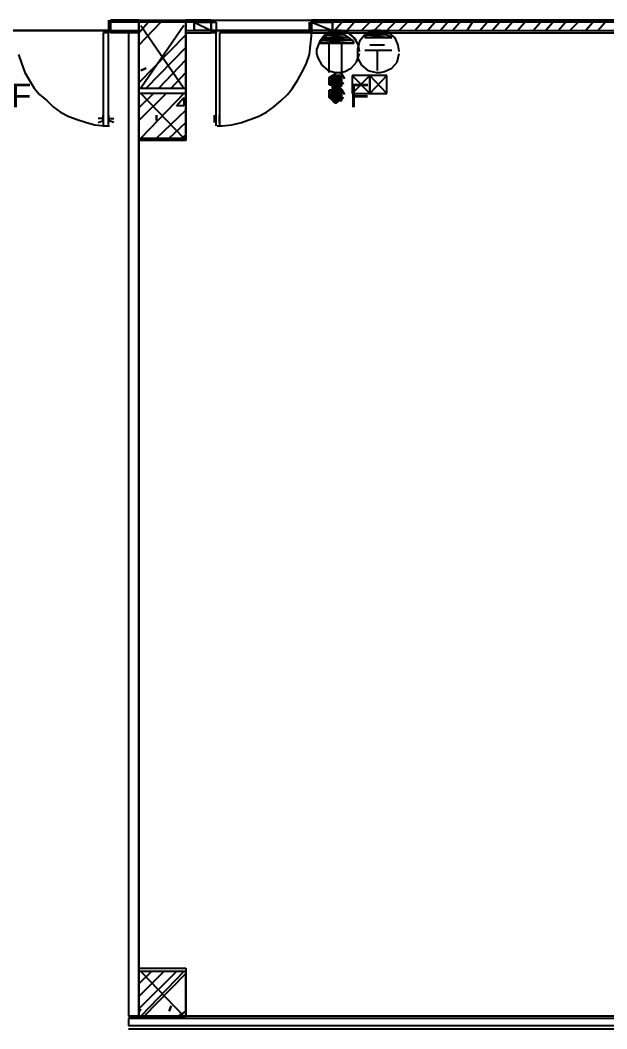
# Model space of a CAD drawing. Header units: millimetres. Extents: x 5 to 415, y 48 to 251.
# Drawn here: x 352.45 to 362.35, y 86.45 to 103.47 of the extents above; entities that cross this region are included whole.
import ezdxf

# ---------------------------------------------------------------- set-up
doc = ezdxf.new("R2010")
doc.units = ezdxf.units.MM
for name, color, linetype in [('H', 7, 'Continuous'), ('P', 7, 'Continuous'), ('T', 7, 'Continuous')]:
    doc.layers.add(name, color=color, linetype=linetype)

msp = doc.modelspace()

# ---------------------------------------------------------------- hatches: boundary and pattern name
at = {"layer": 'H', "linetype": 'Continuous'}
for points in [[(357.54, 103.135), (357.593, 103.17), (358.017, 103.17), (358.052, 103.135), (357.54, 103.135)], [(357.593, 103.17), (357.628, 103.205), (357.928, 103.205), (358.017, 103.17), (357.593, 103.17)], [(357.628, 103.205), (357.681, 103.258), (357.893, 103.258), (357.928, 103.205), (357.628, 103.205)], [(358.263, 103.17), (358.316, 103.205), (358.652, 103.205), (358.74, 103.17), (358.263, 103.17)], [(358.316, 103.205), (358.352, 103.258), (358.599, 103.258), (358.652, 103.205), (358.316, 103.205)], [(357.505, 103.082), (357.54, 103.135), (358.052, 103.135), (358.105, 103.082), (357.505, 103.082)], [(357.681, 102.482), (357.717, 102.535), (357.893, 102.535), (357.893, 102.482), (357.681, 102.482)], [(357.681, 102.447), (357.681, 102.482), (357.893, 102.482), (357.893, 102.447), (357.681, 102.447)], [(357.681, 102.411), (357.681, 102.447), (357.893, 102.447), (357.893, 102.411), (357.681, 102.411)], [(357.681, 102.358), (357.681, 102.411), (357.893, 102.411), (357.893, 102.358), (357.681, 102.358)], [(357.717, 102.323), (357.717, 102.358), (357.893, 102.358), (357.84, 102.323), (357.717, 102.323)], [(357.717, 102.27), (357.717, 102.323), (357.84, 102.323), (357.84, 102.27), (357.717, 102.27)], [(357.681, 102.235), (357.681, 102.27), (357.893, 102.27), (357.893, 102.235), (357.681, 102.235)], [(357.681, 102.2), (357.681, 102.235), (357.893, 102.235), (357.893, 102.2), (357.681, 102.2)], [(357.681, 102.147), (357.681, 102.2), (357.893, 102.2), (357.893, 102.147), (357.681, 102.147)], [(357.717, 102.112), (357.681, 102.147), (357.893, 102.147), (357.893, 102.112), (357.717, 102.112)], [(357.752, 102.076), (357.717, 102.112), (357.84, 102.112), (357.805, 102.076), (357.752, 102.076)]]:
    msp.add_hatch(color=256, dxfattribs=at).paths.add_polyline_path(points)

# ---------------------------------------------------------------- linework, layer by layer
at = {"layer": 'P'}
for points in [[(353.942, 103.47), (353.942, 103.258)], [(354.453, 103.47), (353.977, 103.47)], [(353.977, 103.258), (353.977, 103.47)], [(353.977, 103.47), (353.977, 103.258)], [(354.453, 103.434), (353.977, 103.434)], [(353.977, 103.293), (353.977, 103.434)], [(353.977, 103.434), (353.977, 103.293)], [(353.977, 103.434), (353.977, 103.293)], [(353.977, 103.293), (353.977, 103.434)], [(353.977, 103.434), (353.977, 103.293)], [(353.977, 103.293), (353.977, 103.434)], [(353.977, 103.293), (353.977, 103.434)], [(354.453, 103.47), (355.247, 103.47)], [(354.453, 103.258), (354.612, 103.434)], [(354.453, 103.046), (354.824, 103.434)], [(355.247, 103.434), (354.453, 103.434)], [(354.453, 103.434), (354.453, 102.323)], [(354.453, 103.293), (354.453, 103.434)], [(354.489, 103.382), (355.212, 102.323)], [(355.212, 103.382), (354.489, 102.323)], [(355.036, 103.434), (354.965, 103.434)], [(355.671, 103.47), (355.247, 103.47)], [(355.247, 102.323), (355.247, 103.434)], [(355.247, 103.434), (355.247, 103.293)], [(355.388, 103.434), (355.247, 103.434)], [(355.388, 103.293), (355.388, 103.434)], [(355.388, 103.434), (355.671, 103.434)], [(355.388, 103.434), (355.671, 103.434)], [(355.388, 103.293), (355.388, 103.434)], [(355.388, 103.434), (355.671, 103.293)], [(355.671, 103.434), (355.388, 103.434)], [(355.388, 103.434), (355.388, 103.293)], [(355.388, 103.293), (355.388, 103.434)], [(355.388, 103.434), (355.671, 103.434)], [(355.671, 103.47), (357.364, 103.47)], [(355.671, 103.47), (355.671, 103.258)], [(355.671, 103.434), (355.671, 103.293)], [(355.671, 103.293), (355.671, 103.434)], [(355.671, 103.258), (355.671, 103.434)], [(355.671, 103.434), (355.759, 103.434)], [(355.671, 103.293), (355.671, 103.434)], [(355.759, 103.434), (355.759, 103.258)], [(357.329, 103.258), (357.329, 103.434)], [(363.714, 103.47), (357.364, 103.47)], [(357.364, 103.258), (357.364, 103.47)], [(357.364, 103.434), (357.717, 103.434)], [(357.364, 103.434), (357.717, 103.434)], [(357.364, 103.293), (357.364, 103.434)], [(357.364, 103.434), (357.717, 103.293)], [(357.717, 103.434), (357.364, 103.434)], [(357.364, 103.434), (357.364, 103.293)], [(357.364, 103.434), (357.364, 103.258)], [(357.364, 103.434), (357.364, 103.293)], [(357.364, 103.434), (357.717, 103.434)], [(357.717, 103.434), (357.717, 103.293)], [(366.518, 103.434), (357.717, 103.434)], [(357.717, 103.434), (357.717, 103.293)], [(357.717, 103.293), (357.717, 103.434)], [(357.717, 103.434), (357.717, 103.293)], [(357.752, 103.293), (357.875, 103.434)], [(357.964, 103.293), (358.087, 103.434)], [(358.211, 103.293), (358.352, 103.434)], [(358.422, 103.293), (358.563, 103.434)], [(358.634, 103.293), (358.775, 103.434)], [(358.846, 103.293), (358.987, 103.434)], [(359.11, 103.293), (359.234, 103.434)], [(359.322, 103.293), (359.445, 103.434)], [(359.533, 103.293), (359.657, 103.434)], [(359.745, 103.293), (359.869, 103.434)], [(359.992, 103.293), (360.08, 103.434)], [(360.204, 103.293), (360.327, 103.434)], [(360.415, 103.293), (360.539, 103.434)], [(360.627, 103.293), (360.751, 103.434)], [(360.839, 103.293), (360.962, 103.434)], [(361.103, 103.293), (361.227, 103.434)], [(361.315, 103.293), (361.438, 103.434)], [(361.527, 103.293), (361.65, 103.434)], [(361.721, 103.293), (361.862, 103.434)], [(361.985, 103.293), (362.109, 103.434)], [(362.197, 103.293), (362.32, 103.434)], [(353.977, 103.293), (352.284, 103.293)], [(352.284, 103.293), (353.977, 103.293)], [(353.942, 103.258), (353.854, 103.258)], [(353.854, 103.258), (353.854, 101.688)], [(353.854, 103.258), (353.854, 101.688)], [(353.942, 103.258), (353.854, 103.258)], [(353.942, 101.688), (353.942, 103.258)], [(353.942, 101.688), (353.942, 103.258)], [(353.977, 103.293), (354.453, 103.293)], [(354.453, 103.258), (353.977, 103.258)], [(354.277, 103.258), (354.277, 86.66)], [(354.277, 103.258), (354.277, 86.66)], [(354.453, 86.66), (354.453, 103.293)], [(354.453, 103.258), (354.453, 86.66)], [(354.453, 102.411), (355.247, 103.223)], [(355.247, 103.293), (355.388, 103.293)], [(355.247, 103.258), (355.247, 101.441)], [(355.247, 103.258), (355.671, 103.258)], [(355.671, 103.293), (355.388, 103.293)], [(355.671, 103.293), (355.388, 103.293)], [(355.388, 103.293), (355.671, 103.293)], [(355.671, 103.293), (355.388, 103.293)], [(357.364, 103.293), (355.671, 103.293)], [(355.671, 103.293), (357.364, 103.293)], [(355.759, 103.258), (355.671, 103.258)], [(355.759, 103.258), (355.671, 103.258)], [(355.759, 101.688), (355.759, 103.258)], [(355.759, 101.688), (355.759, 103.258)], [(357.364, 103.258), (355.812, 103.258)], [(355.812, 103.258), (355.812, 101.688)], [(355.812, 103.258), (355.812, 101.688)], [(357.346, 103.046), (357.364, 103.205)], [(357.717, 103.293), (357.364, 103.293)], [(357.717, 103.293), (357.364, 103.293)], [(357.364, 103.293), (357.717, 103.293)], [(357.717, 103.293), (357.364, 103.293)], [(357.364, 103.205), (357.364, 103.276)], [(357.364, 103.258), (363.714, 103.258)], [(357.593, 103.223), (357.505, 103.117)], [(357.593, 103.223), (357.505, 103.117)], [(357.611, 103.24), (357.54, 103.17)], [(357.54, 103.135), (357.576, 103.17)], [(357.576, 103.17), (357.628, 103.223)], [(357.999, 103.17), (357.576, 103.17)], [(357.999, 103.17), (357.576, 103.17)], [(357.576, 103.17), (358.052, 103.135)], [(357.576, 103.17), (358.052, 103.135)], [(357.699, 103.293), (357.593, 103.223)], [(357.699, 103.293), (357.593, 103.223)], [(357.681, 103.276), (357.611, 103.24)], [(357.628, 103.223), (357.664, 103.258)], [(357.928, 103.223), (357.628, 103.223)], [(357.928, 103.223), (357.628, 103.223)], [(357.628, 103.223), (357.999, 103.17)], [(357.628, 103.223), (357.999, 103.17)], [(357.875, 103.258), (357.664, 103.258)], [(357.664, 103.258), (357.752, 103.258)], [(357.875, 103.258), (357.664, 103.258)], [(357.664, 103.258), (357.928, 103.223)], [(357.664, 103.258), (357.928, 103.223)], [(357.77, 103.293), (357.681, 103.276)], [(357.77, 103.293), (357.699, 103.293)], [(357.77, 103.293), (357.699, 103.293)], [(357.717, 103.293), (366.518, 103.293)], [(357.752, 103.258), (357.875, 103.258)], [(357.858, 103.293), (357.77, 103.293)], [(357.858, 103.293), (357.77, 103.293)], [(357.858, 103.293), (357.77, 103.293)], [(357.787, 103.258), (357.875, 103.258)], [(357.875, 103.258), (357.787, 103.258)], [(357.981, 103.258), (357.858, 103.293)], [(357.981, 103.258), (357.858, 103.293)], [(357.946, 103.276), (357.858, 103.293)], [(357.928, 103.223), (357.875, 103.258)], [(357.999, 103.17), (357.928, 103.223)], [(358.017, 103.24), (357.946, 103.276)], [(358.087, 103.17), (357.981, 103.258)], [(358.087, 103.17), (357.981, 103.258)], [(358.052, 103.135), (357.999, 103.17)], [(358.122, 103.135), (358.017, 103.24)], [(358.158, 103.046), (358.087, 103.17)], [(358.158, 103.046), (358.087, 103.17)], [(358.263, 103.223), (358.175, 103.117)], [(358.387, 103.293), (358.263, 103.223)], [(358.263, 103.17), (358.299, 103.223)], [(358.722, 103.17), (358.263, 103.17)], [(358.722, 103.17), (358.263, 103.17)], [(358.299, 103.223), (358.352, 103.258)], [(358.634, 103.223), (358.299, 103.223)], [(358.634, 103.223), (358.299, 103.223)], [(358.299, 103.223), (358.722, 103.17)], [(358.299, 103.223), (358.722, 103.17)], [(358.599, 103.258), (358.352, 103.258)], [(358.352, 103.258), (358.422, 103.258)], [(358.599, 103.258), (358.352, 103.258)], [(358.352, 103.258), (358.634, 103.223)], [(358.352, 103.258), (358.634, 103.223)], [(358.458, 103.293), (358.387, 103.293)], [(358.563, 103.258), (358.422, 103.258)], [(358.422, 103.258), (358.475, 103.258)], [(358.563, 103.258), (358.422, 103.258)], [(358.422, 103.258), (358.599, 103.258)], [(358.422, 103.258), (358.599, 103.258)], [(358.528, 103.293), (358.458, 103.293)], [(358.475, 103.258), (358.563, 103.258)], [(358.669, 103.258), (358.528, 103.293)], [(358.599, 103.258), (358.563, 103.258)], [(358.634, 103.223), (358.599, 103.258)], [(358.722, 103.17), (358.634, 103.223)], [(358.775, 103.17), (358.669, 103.258)], [(358.828, 103.046), (358.775, 103.17)], [(354.577, 102.323), (355.247, 103.011)], [(357.329, 102.888), (357.346, 103.046)], [(357.505, 103.117), (357.452, 102.976)], [(357.505, 103.117), (357.452, 102.976)], [(357.505, 103.082), (357.54, 103.135)], [(358.087, 103.082), (357.505, 103.082)], [(357.505, 103.082), (358.087, 103.082)], [(358.052, 103.135), (357.54, 103.135)], [(358.052, 103.135), (357.54, 103.135)], [(357.54, 103.135), (358.087, 103.082)], [(357.54, 103.135), (358.087, 103.082)], [(357.664, 102.588), (357.664, 103.082)], [(357.875, 102.588), (357.875, 103.082)], [(358.087, 103.082), (358.052, 103.135)], [(358.175, 103.117), (358.14, 102.976)], [(358.175, 102.941), (358.158, 103.046)], [(358.175, 102.941), (358.158, 103.046)], [(358.599, 103.046), (358.352, 103.046)], [(358.846, 102.941), (358.828, 103.046)], [(352.425, 102.888), (352.478, 102.729)], [(357.276, 102.729), (357.329, 102.888)], [(357.452, 102.976), (357.452, 102.905)], [(357.452, 102.976), (357.452, 102.905)], [(357.452, 102.905), (357.47, 102.835)], [(357.452, 102.905), (357.47, 102.835)], [(357.47, 102.835), (357.54, 102.711)], [(357.47, 102.835), (357.54, 102.711)], [(358.122, 102.764), (358.175, 102.905)], [(358.122, 102.764), (358.175, 102.905)], [(358.14, 102.976), (358.14, 102.905)], [(358.14, 102.905), (358.14, 102.835)], [(358.14, 102.835), (358.211, 102.711)], [(358.722, 102.958), (358.263, 102.958)], [(358.475, 102.958), (358.475, 102.623)], [(358.81, 102.764), (358.846, 102.905)], [(352.478, 102.729), (352.531, 102.588)], [(354.577, 102.658), (354.489, 102.623)], [(354.489, 102.623), (354.577, 102.658)], [(354.789, 102.323), (355.247, 102.799)], [(357.205, 102.588), (357.276, 102.729)], [(357.54, 102.711), (357.646, 102.623)], [(357.54, 102.711), (357.646, 102.623)], [(357.928, 102.605), (358.034, 102.658)], [(357.928, 102.605), (358.034, 102.658)], [(358.034, 102.658), (358.122, 102.764)], [(358.034, 102.658), (358.122, 102.764)], [(358.211, 102.711), (358.316, 102.623)], [(358.599, 102.605), (358.722, 102.658)], [(358.722, 102.658), (358.81, 102.764)], [(352.531, 102.588), (352.601, 102.464)], [(355, 102.323), (355.247, 102.588)], [(357.135, 102.464), (357.205, 102.588)], [(357.646, 102.623), (357.77, 102.588)], [(357.646, 102.623), (357.77, 102.588)], [(357.664, 102.5), (357.717, 102.535)], [(357.875, 102.5), (357.664, 102.5)], [(357.875, 102.5), (357.664, 102.5)], [(357.664, 102.5), (357.875, 102.5)], [(357.664, 102.5), (357.875, 102.5)], [(357.875, 102.5), (357.664, 102.5)], [(357.875, 102.5), (357.664, 102.5)], [(357.664, 102.5), (357.875, 102.447)], [(357.664, 102.5), (357.875, 102.447)], [(357.664, 102.447), (357.664, 102.5)], [(357.787, 102.588), (357.717, 102.535)], [(357.717, 102.535), (357.717, 102.447)], [(357.84, 102.535), (357.717, 102.535)], [(357.717, 102.535), (357.752, 102.535)], [(357.84, 102.535), (357.717, 102.535)], [(357.717, 102.535), (357.84, 102.535)], [(357.717, 102.535), (357.84, 102.535)], [(357.84, 102.535), (357.717, 102.535)], [(357.875, 102.535), (357.717, 102.535)], [(357.717, 102.535), (357.875, 102.535)], [(357.875, 102.535), (357.717, 102.535)], [(357.717, 102.535), (357.84, 102.535)], [(357.875, 102.535), (357.717, 102.535)], [(357.717, 102.535), (357.875, 102.5)], [(357.717, 102.535), (357.875, 102.5)], [(357.752, 102.535), (357.787, 102.535)], [(357.787, 102.535), (357.752, 102.535)], [(357.787, 102.535), (357.752, 102.535)], [(357.752, 102.535), (357.787, 102.535)], [(357.752, 102.535), (357.84, 102.535)], [(357.77, 102.588), (357.858, 102.588)], [(357.77, 102.588), (357.858, 102.588)], [(357.875, 102.57), (357.787, 102.588)], [(357.787, 102.535), (357.84, 102.535)], [(357.84, 102.535), (357.787, 102.535)], [(357.84, 102.535), (357.84, 102.535)], [(357.84, 102.535), (357.84, 102.535)], [(357.84, 102.535), (357.875, 102.535)], [(357.858, 102.588), (357.928, 102.605)], [(357.858, 102.588), (357.928, 102.605)], [(357.928, 102.482), (357.875, 102.57)], [(357.875, 102.5), (357.875, 102.535)], [(357.875, 102.5), (357.875, 102.5)], [(357.875, 102.5), (357.875, 102.5)], [(357.875, 102.447), (357.875, 102.5)], [(358.052, 102.535), (358.052, 102.235)], [(358.352, 102.535), (358.052, 102.535)], [(358.352, 102.535), (358.052, 102.235)], [(358.352, 102.235), (358.052, 102.535)], [(358.316, 102.623), (358.458, 102.588)], [(358.352, 102.535), (358.352, 102.235)], [(358.634, 102.535), (358.352, 102.535)], [(358.634, 102.535), (358.352, 102.235)], [(358.634, 102.235), (358.352, 102.535)], [(358.352, 102.235), (358.352, 102.535)], [(358.458, 102.588), (358.528, 102.588)], [(358.528, 102.588), (358.599, 102.605)], [(358.634, 102.235), (358.634, 102.535)], [(352.601, 102.464), (352.69, 102.323)], [(352.69, 102.323), (352.778, 102.217)], [(354.453, 102.323), (355.247, 102.323)], [(355.247, 102.235), (355.247, 102.323)], [(356.958, 102.217), (357.046, 102.323)], [(357.046, 102.323), (357.135, 102.464)], [(357.875, 102.447), (357.664, 102.447)], [(357.875, 102.447), (357.664, 102.447)], [(357.664, 102.447), (357.875, 102.447)], [(357.664, 102.447), (357.875, 102.447)], [(357.875, 102.447), (357.664, 102.447)], [(357.875, 102.447), (357.664, 102.447)], [(357.664, 102.447), (357.875, 102.411)], [(357.664, 102.447), (357.875, 102.411)], [(357.664, 102.411), (357.664, 102.447)], [(357.875, 102.411), (357.664, 102.411)], [(357.875, 102.411), (357.664, 102.411)], [(357.664, 102.411), (357.875, 102.411)], [(357.664, 102.411), (357.875, 102.411)], [(357.875, 102.411), (357.664, 102.411)], [(357.875, 102.411), (357.664, 102.411)], [(357.664, 102.411), (357.875, 102.376)], [(357.664, 102.411), (357.875, 102.376)], [(357.664, 102.376), (357.664, 102.411)], [(357.875, 102.376), (357.664, 102.376)], [(357.875, 102.376), (357.664, 102.376)], [(357.664, 102.376), (357.717, 102.376)], [(357.664, 102.376), (357.875, 102.376)], [(357.875, 102.376), (357.664, 102.376)], [(357.717, 102.447), (357.752, 102.394)], [(357.717, 102.376), (357.875, 102.376)], [(357.875, 102.376), (357.717, 102.376)], [(357.717, 102.376), (357.84, 102.323)], [(357.717, 102.376), (357.84, 102.323)], [(357.717, 102.323), (357.717, 102.376)], [(357.84, 102.323), (357.717, 102.323)], [(357.84, 102.323), (357.717, 102.323)], [(357.717, 102.323), (357.84, 102.323)], [(357.717, 102.323), (357.84, 102.323)], [(357.84, 102.323), (357.717, 102.323)], [(357.84, 102.323), (357.717, 102.323)], [(357.717, 102.323), (357.787, 102.323)], [(357.717, 102.323), (357.787, 102.323)], [(357.752, 102.323), (357.717, 102.323)], [(357.787, 102.323), (357.717, 102.288)], [(357.84, 102.323), (357.717, 102.323)], [(357.717, 102.323), (357.752, 102.323)], [(357.84, 102.323), (357.717, 102.323)], [(357.717, 102.323), (357.84, 102.288)], [(357.717, 102.323), (357.84, 102.288)], [(357.717, 102.288), (357.717, 102.323)], [(357.752, 102.394), (357.84, 102.376)], [(357.787, 102.323), (357.752, 102.323)], [(357.752, 102.323), (357.787, 102.323)], [(357.787, 102.323), (357.752, 102.323)], [(357.752, 102.323), (357.787, 102.323)], [(357.787, 102.323), (357.752, 102.323)], [(357.787, 102.323), (357.752, 102.323)], [(357.752, 102.323), (357.787, 102.323)], [(357.752, 102.323), (357.84, 102.323)], [(357.787, 102.323), (357.84, 102.323)], [(357.787, 102.323), (357.787, 102.323)], [(357.787, 102.323), (357.787, 102.323)], [(357.875, 102.306), (357.787, 102.323)], [(357.787, 102.323), (357.84, 102.323)], [(357.84, 102.323), (357.787, 102.323)], [(357.84, 102.376), (357.911, 102.411)], [(357.84, 102.323), (357.875, 102.376)], [(357.84, 102.323), (357.84, 102.323)], [(357.84, 102.323), (357.84, 102.323)], [(357.84, 102.288), (357.84, 102.323)], [(357.875, 102.447), (357.875, 102.447)], [(357.875, 102.447), (357.875, 102.447)], [(357.875, 102.411), (357.875, 102.447)], [(357.875, 102.411), (357.875, 102.411)], [(357.875, 102.411), (357.875, 102.411)], [(357.875, 102.376), (357.875, 102.411)], [(357.875, 102.376), (357.875, 102.376)], [(357.928, 102.217), (357.875, 102.306)], [(352.778, 102.217), (352.901, 102.112)], [(354.453, 101.988), (354.7, 102.235)], [(354.453, 101.776), (354.912, 102.235)], [(355.247, 102.235), (354.453, 102.235)], [(354.453, 102.235), (354.453, 101.477)], [(354.489, 102.235), (355.212, 101.477)], [(355.212, 102.235), (354.489, 101.477)], [(355.088, 102.023), (355.212, 102.164)], [(355.212, 102.164), (355.212, 102.023)], [(355.247, 101.477), (355.247, 102.235)], [(356.852, 102.112), (356.958, 102.217)], [(357.875, 102.288), (357.664, 102.288)], [(357.664, 102.288), (357.717, 102.288)], [(357.875, 102.288), (357.664, 102.288)], [(357.664, 102.288), (357.875, 102.235)], [(357.664, 102.288), (357.875, 102.235)], [(357.664, 102.235), (357.664, 102.288)], [(357.875, 102.235), (357.664, 102.235)], [(357.875, 102.235), (357.664, 102.235)], [(357.664, 102.235), (357.875, 102.235)], [(357.664, 102.235), (357.875, 102.235)], [(357.875, 102.235), (357.664, 102.235)], [(357.875, 102.235), (357.664, 102.235)], [(357.664, 102.235), (357.875, 102.2)], [(357.664, 102.235), (357.875, 102.2)], [(357.664, 102.2), (357.664, 102.235)], [(357.875, 102.2), (357.664, 102.2)], [(357.875, 102.2), (357.664, 102.2)], [(357.664, 102.2), (357.875, 102.2)], [(357.664, 102.2), (357.875, 102.2)], [(357.875, 102.2), (357.664, 102.2)], [(357.875, 102.2), (357.664, 102.2)], [(357.664, 102.2), (357.875, 102.164)], [(357.664, 102.2), (357.875, 102.164)], [(357.664, 102.164), (357.664, 102.2)], [(357.875, 102.164), (357.664, 102.164)], [(357.875, 102.164), (357.664, 102.164)], [(357.664, 102.164), (357.875, 102.164)], [(357.664, 102.164), (357.875, 102.164)], [(357.875, 102.164), (357.664, 102.164)], [(357.875, 102.164), (357.664, 102.164)], [(357.664, 102.164), (357.875, 102.112)], [(357.664, 102.164), (357.875, 102.112)], [(357.717, 102.112), (357.664, 102.164)], [(357.717, 102.288), (357.717, 102.2)], [(357.84, 102.288), (357.717, 102.288)], [(357.875, 102.288), (357.717, 102.288)], [(357.717, 102.288), (357.875, 102.288)], [(357.875, 102.288), (357.717, 102.288)], [(357.717, 102.288), (357.84, 102.288)], [(357.875, 102.288), (357.717, 102.288)], [(357.717, 102.288), (357.875, 102.288)], [(357.717, 102.288), (357.875, 102.288)], [(357.717, 102.2), (357.752, 102.129)], [(357.84, 102.288), (357.875, 102.288)], [(357.84, 102.112), (357.911, 102.164)], [(357.875, 102.288), (357.875, 102.288)], [(357.875, 102.235), (357.875, 102.288)], [(357.875, 102.235), (357.875, 102.235)], [(357.875, 102.235), (357.875, 102.235)], [(357.875, 102.2), (357.875, 102.235)], [(357.875, 102.2), (357.875, 102.2)], [(357.875, 102.2), (357.875, 102.2)], [(357.875, 102.164), (357.875, 102.2)], [(357.875, 102.164), (357.875, 102.164)], [(357.875, 102.164), (357.875, 102.164)], [(357.875, 102.112), (357.875, 102.164)], [(358.052, 102.235), (358.352, 102.235)], [(358.352, 102.235), (358.634, 102.235)], [(352.901, 102.112), (353.007, 102.006)], [(353.007, 102.006), (353.131, 101.918)], [(355.212, 102.023), (355.088, 102.023)], [(356.605, 101.918), (356.729, 102.006)], [(356.729, 102.006), (356.852, 102.112)], [(357.875, 102.112), (357.717, 102.112)], [(357.84, 102.112), (357.717, 102.112)], [(357.717, 102.112), (357.84, 102.112)], [(357.717, 102.112), (357.84, 102.112)], [(357.84, 102.112), (357.717, 102.112)], [(357.84, 102.112), (357.717, 102.112)], [(357.717, 102.112), (357.84, 102.112)], [(357.84, 102.112), (357.717, 102.112)], [(357.717, 102.112), (357.875, 102.112)], [(357.84, 102.112), (357.717, 102.112)], [(357.717, 102.112), (357.787, 102.076)], [(357.717, 102.112), (357.787, 102.076)], [(357.752, 102.076), (357.717, 102.112)], [(357.752, 102.129), (357.84, 102.112)], [(357.787, 102.076), (357.752, 102.076)], [(357.752, 102.076), (357.787, 102.076)], [(357.787, 102.076), (357.752, 102.076)], [(357.787, 102.076), (357.84, 102.112)], [(357.787, 102.076), (357.787, 102.076)], [(357.787, 102.076), (357.787, 102.076)], [(357.84, 102.112), (357.84, 102.112)], [(357.84, 102.112), (357.84, 102.112)], [(357.875, 102.112), (357.84, 102.112)], [(353.131, 101.918), (353.272, 101.847)], [(353.272, 101.847), (353.413, 101.794)], [(353.413, 101.794), (353.572, 101.741)], [(353.854, 101.812), (353.766, 101.812)], [(353.854, 101.865), (353.854, 101.741)], [(353.854, 101.741), (353.854, 101.865)], [(353.942, 101.865), (353.942, 101.741)], [(353.942, 101.741), (353.942, 101.865)], [(353.942, 101.812), (354.03, 101.812)], [(354.753, 101.477), (355.247, 101.953)], [(354.753, 101.865), (354.753, 101.776)], [(354.753, 101.776), (354.753, 101.865)], [(355.723, 101.865), (355.723, 101.741)], [(355.759, 101.741), (355.759, 101.865)], [(355.812, 101.865), (355.812, 101.741)], [(355.812, 101.741), (355.812, 101.865)], [(356.182, 101.741), (356.323, 101.794)], [(356.323, 101.794), (356.464, 101.847)], [(356.464, 101.847), (356.605, 101.918)], [(353.572, 101.741), (353.713, 101.706)], [(353.713, 101.706), (353.871, 101.688)], [(353.766, 101.741), (353.854, 101.776)], [(353.854, 101.688), (353.942, 101.688)], [(353.854, 101.688), (353.942, 101.688)], [(353.871, 101.688), (353.96, 101.688)], [(354.03, 101.741), (353.942, 101.776)], [(354.965, 101.477), (355.247, 101.741)], [(355.776, 101.688), (355.865, 101.688)], [(355.865, 101.688), (356.023, 101.706)], [(356.023, 101.706), (356.182, 101.741)], [(354.453, 101.477), (355.247, 101.477)], [(355.177, 101.477), (355.247, 101.529)], [(355.247, 101.441), (354.453, 101.441)], [(354.453, 87.471), (355.247, 87.471)], [(354.453, 87.207), (354.665, 87.418)], [(354.453, 86.995), (354.877, 87.418)], [(354.453, 86.783), (355.088, 87.418)], [(355.247, 87.418), (354.453, 87.418)], [(354.453, 87.418), (354.453, 86.66)], [(354.489, 87.418), (355.212, 86.66)], [(355.212, 87.418), (354.489, 86.66)], [(354.542, 86.66), (355.247, 87.383)], [(355.247, 87.471), (355.247, 86.66)], [(355.247, 86.66), (355.247, 87.418)], [(355, 86.836), (354.965, 86.748)], [(354.965, 86.748), (355, 86.836)], [(363.714, 86.66), (354.277, 86.66)], [(354.277, 86.66), (354.453, 86.66)], [(354.453, 86.713), (354.489, 86.783)], [(354.453, 86.66), (355.247, 86.66)], [(355.124, 86.66), (355.247, 86.748)], [(354.277, 86.625), (354.277, 86.501)], [(363.714, 86.625), (354.277, 86.625)], [(363.714, 86.501), (354.277, 86.501)], [(354.277, 86.448), (363.714, 86.448)]]:
    msp.add_lwpolyline(points, dxfattribs=at)

# ---------------------------------------------------------------- texts
at = {"layer": 'T', "char_height": 0.4, "attachment_point": 7}
for insert in [(352.3, 102), (358, 102)]:
    msp.add_mtext('{\\fArial|b0|i0|c0|p18;F}', dxfattribs=dict(at, insert=insert))

doc.saveas('drawing.dxf')
